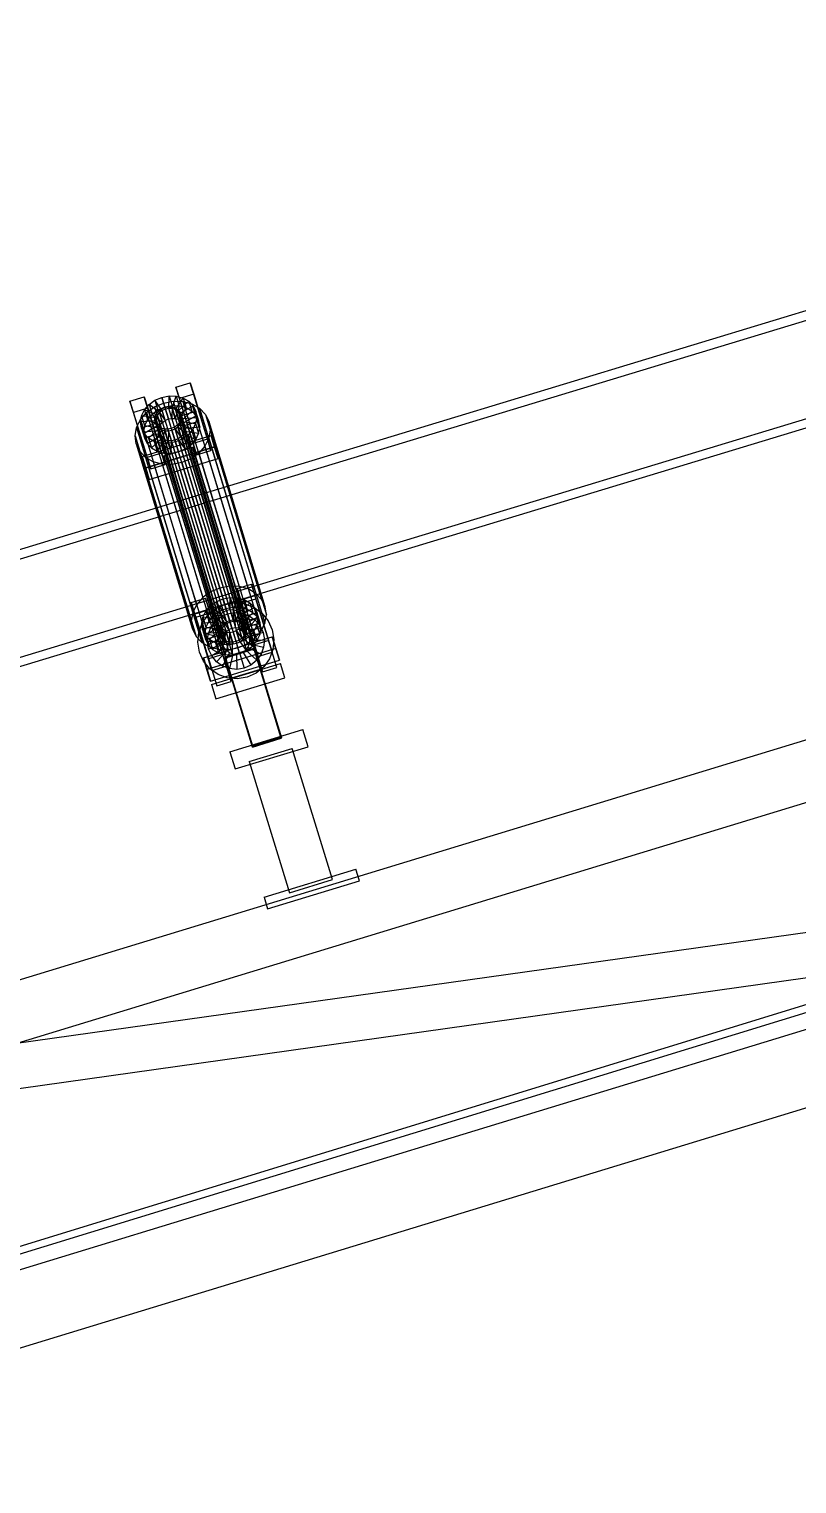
# Model space of a CAD drawing. Header units: millimetres. Extents: x -1970 to 34302, y -65268 to 6837.
# Drawn here: x 22635 to 23147, y 2009 to 2980 of the extents above; entities that cross this region are included whole.
import ezdxf

# ---------------------------------------------------------------- set-up
doc = ezdxf.new("R2010")
doc.units = ezdxf.units.MM
doc.layers.add('COTAS_P', color=1, linetype='Continuous', lineweight=0)
doc.layers.add('lateral_C02', color=7, linetype='Continuous', lineweight=0)
doc.dimstyles.new('R19_100', dxfattribs={"dimtxt": 250, "dimasz": 150, "dimexe": 150, "dimexo": 80, "dimgap": 100, "dimtad": 1, "dimtih": 1, "dimtoh": 1, "dimdsep": 46, "dimcen": 0.09, "dimadec": 0, "dimazin": 0, "dimtfac": 1, "dimtdec": 4, "dimtofl": 0, "dimtmove": 0, "dimatfit": 3, "dimfxl": 1, "dimtolj": 1, "dimtzin": 0, "dimarcsym": 0})

# ---------------------------------------------------------------- blocks, each defined once
blk = doc.blocks.new('*D3')
at = {"layer": 'COTAS_P', "color": 0, "lineweight": -2, "transparency": 16777216}
for p, q in [((25334.81, 3271.57), (25051.31, 4199.21)), ((16158.18, 1324.54), (24951.7, 4011.92)), ((16254.38, 496.51), (15970.89, 1424.15))]:
    blk.add_line(p, q, dxfattribs=at)
at = {"layer": 'COTAS_P', "color": 0, "transparency": 16777216}
for points in [[(24944.39, 4035.83), (24959, 3988.02), (25095.15, 4055.76)], [(16150.87, 1348.45), (16165.48, 1300.63), (16014.73, 1280.7)]]:
    blk.add_solid(points, dxfattribs=at)
at = {"layer": 'Defpoints', "color": 0, "transparency": 16777216}
for p in [(25095.15, 4055.76), (25358.19, 3195.06), (16277.76, 420)]:
    blk.add_point(p, dxfattribs=at)

msp = doc.modelspace()

# ---------------------------------------------------------------- linework, layer by layer
at = {"layer": 'lateral_C02'}
for p, q in [((16335.427, 232.465), (25411.088, 3023.01)), ((16336.897, 227.686), (25412.557, 3018.231)), ((23317.533, 2841.548), (22743.432, 2667.168)), ((22745.175, 2661.427), (23319.277, 2835.807)), ((22763.436, 2601.31), (23337.537, 2775.69)), ((23339.281, 2769.949), (22765.179, 2595.569)), ((22732.549, 2740.679), (22742.113, 2743.602)), ((22734.883, 2732.996), (22732.549, 2740.679)), ((22732.549, 2740.679), (22744.072, 2703.086)), ((22742.113, 2743.602), (22744.446, 2735.918)), ((22753.636, 2706.009), (22742.113, 2743.602)), ((22701.946, 2731.327), (22711.51, 2734.249)), ((22704.28, 2723.643), (22701.946, 2731.327)), ((22701.946, 2731.327), (22713.47, 2693.734)), ((22711.51, 2734.249), (22713.844, 2726.566)), ((22723.033, 2696.656), (22711.51, 2734.249)), ((22711.644, 2725.498), (22714.682, 2729.012)), ((22714.682, 2729.012), (22718.609, 2731.838)), ((22721.543, 2723.691), (22714.682, 2729.012)), ((22714.682, 2729.012), (22716.683, 2722.427)), ((22718.208, 2727.415), (22724.287, 2730.014)), ((22718.609, 2731.838), (22723.156, 2733.783)), ((22723.403, 2725.03), (22718.609, 2731.838)), ((22718.609, 2731.838), (22720.609, 2725.252)), ((22723.156, 2733.783), (22728.015, 2734.713)), ((22725.557, 2725.951), (22723.156, 2733.783)), ((22723.156, 2733.783), (22725.157, 2727.197)), ((22724.287, 2730.014), (22730.782, 2731.257)), ((22724.287, 2730.014), (22761.795, 2606.53)), ((22730.015, 2728.127), (22725.157, 2727.197)), ((22727.858, 2726.391), (22728.015, 2734.713)), ((22728.015, 2734.713), (22732.853, 2734.565)), ((22728.015, 2734.713), (22730.015, 2728.127)), ((22730.015, 2728.127), (22729.859, 2719.805)), ((22734.853, 2727.98), (22730.015, 2728.127)), ((22730.15, 2726.322), (22732.853, 2734.565)), ((22730.782, 2731.257), (22737.25, 2731.06)), ((22730.782, 2731.257), (22768.29, 2607.773)), ((22734.853, 2727.98), (22732.15, 2719.736)), ((22732.276, 2725.746), (22737.341, 2733.351)), ((22732.853, 2734.565), (22737.341, 2733.351)), ((22732.853, 2734.565), (22734.853, 2727.98)), ((22734.091, 2724.704), (22741.173, 2731.151)), ((22739.341, 2726.765), (22734.853, 2727.98)), ((22744.446, 2735.918), (22734.883, 2732.996)), ((22746.406, 2695.403), (22734.883, 2732.996)), ((22735.472, 2723.267), (22744.088, 2728.117)), ((22737.25, 2731.06), (22743.249, 2729.437)), ((22737.25, 2731.06), (22774.757, 2607.576)), ((22737.341, 2733.351), (22741.173, 2731.151)), ((22737.341, 2733.351), (22739.341, 2726.765)), ((22741.173, 2731.151), (22744.088, 2728.117)), ((22741.173, 2731.151), (22743.173, 2724.566)), ((22743.249, 2729.437), (22748.373, 2726.496)), ((22743.249, 2729.437), (22780.757, 2605.953)), ((22744.088, 2728.117), (22745.888, 2724.455)), ((22744.088, 2728.117), (22746.089, 2721.531)), ((22744.446, 2735.918), (22755.969, 2698.325)), ((22713.844, 2726.566), (22704.28, 2723.643)), ((22715.803, 2686.05), (22704.28, 2723.643)), ((22706.299, 2713.638), (22708.897, 2718.938)), ((22708.897, 2718.938), (22712.959, 2723.637)), ((22708.897, 2718.938), (22746.405, 2595.454)), ((22708.986, 2717.39), (22709.701, 2721.533)), ((22709.701, 2721.533), (22711.644, 2725.498)), ((22719.183, 2720.148), (22709.701, 2721.533)), ((22709.701, 2721.533), (22711.701, 2714.947)), ((22720.104, 2722.026), (22711.644, 2725.498)), ((22711.644, 2725.498), (22713.644, 2718.912)), ((22713.644, 2718.912), (22711.701, 2714.947)), ((22712.959, 2723.637), (22718.208, 2727.415)), ((22712.959, 2723.637), (22750.466, 2600.153)), ((22716.683, 2722.427), (22713.644, 2718.912)), ((22713.644, 2718.912), (22722.104, 2715.44)), ((22713.844, 2726.566), (22725.367, 2688.973)), ((22720.609, 2725.252), (22716.683, 2722.427)), ((22716.683, 2722.427), (22723.543, 2717.105)), ((22718.208, 2727.415), (22755.716, 2603.931)), ((22718.511, 2719.283), (22718.85, 2721.246)), ((22718.777, 2717.369), (22718.511, 2719.283)), ((22718.511, 2719.283), (22762.02, 2576.042)), ((22719.183, 2720.148), (22718.845, 2718.186)), ((22718.85, 2721.246), (22719.77, 2723.124)), ((22718.85, 2721.246), (22762.359, 2578.005)), ((22720.104, 2722.026), (22719.183, 2720.148)), ((22721.184, 2713.563), (22719.183, 2720.148)), ((22719.77, 2723.124), (22721.21, 2724.789)), ((22719.77, 2723.124), (22763.279, 2579.882)), ((22721.543, 2723.691), (22720.104, 2722.026)), ((22722.104, 2715.44), (22720.104, 2722.026)), ((22725.157, 2727.197), (22720.609, 2725.252)), ((22720.609, 2725.252), (22725.403, 2718.444)), ((22721.21, 2724.789), (22723.07, 2726.127)), ((22721.21, 2724.789), (22764.718, 2581.547)), ((22723.403, 2725.03), (22721.543, 2723.691)), ((22723.543, 2717.105), (22721.543, 2723.691)), ((22723.07, 2726.127), (22725.224, 2727.048)), ((22723.07, 2726.127), (22766.578, 2582.886)), ((22725.557, 2725.951), (22723.403, 2725.03)), ((22725.403, 2718.444), (22723.403, 2725.03)), ((22723.543, 2717.105), (22725.403, 2718.444)), ((22725.157, 2727.197), (22727.558, 2719.365)), ((22725.224, 2727.048), (22727.525, 2727.489)), ((22725.224, 2727.048), (22768.733, 2583.807)), ((22725.403, 2718.444), (22727.558, 2719.365)), ((22727.858, 2726.391), (22725.557, 2725.951)), ((22727.558, 2719.365), (22725.557, 2725.951)), ((22727.525, 2727.489), (22729.817, 2727.419)), ((22727.525, 2727.489), (22771.034, 2584.247)), ((22727.558, 2719.365), (22729.859, 2719.805)), ((22730.15, 2726.322), (22727.858, 2726.391)), ((22729.859, 2719.805), (22727.858, 2726.391)), ((22729.817, 2727.419), (22731.943, 2726.844)), ((22729.817, 2727.419), (22773.325, 2584.178)), ((22729.859, 2719.805), (22732.15, 2719.736)), ((22732.276, 2725.746), (22730.15, 2726.322)), ((22732.15, 2719.736), (22730.15, 2726.322)), ((22731.943, 2726.844), (22733.758, 2725.802)), ((22731.943, 2726.844), (22775.451, 2583.602)), ((22732.15, 2719.736), (22734.276, 2719.16)), ((22734.091, 2724.704), (22732.276, 2725.746)), ((22734.276, 2719.16), (22732.276, 2725.746)), ((22733.758, 2725.802), (22735.139, 2724.365)), ((22733.758, 2725.802), (22777.267, 2582.561)), ((22735.472, 2723.267), (22734.091, 2724.704)), ((22736.092, 2718.119), (22734.091, 2724.704)), ((22739.341, 2726.765), (22734.276, 2719.16)), ((22734.276, 2719.16), (22736.092, 2718.119)), ((22735.918, 2718.753), (22734.998, 2716.875)), ((22735.139, 2724.365), (22735.991, 2722.63)), ((22735.139, 2724.365), (22778.648, 2581.123)), ((22736.325, 2721.532), (22735.472, 2723.267)), ((22737.473, 2716.681), (22735.472, 2723.267)), ((22736.257, 2720.716), (22735.918, 2718.753)), ((22735.918, 2718.753), (22779.427, 2575.512)), ((22735.991, 2722.63), (22736.257, 2720.716)), ((22779.5, 2579.389), (22735.991, 2722.63)), ((22743.173, 2724.566), (22736.092, 2718.119)), ((22736.252, 2717.656), (22736.591, 2719.618)), ((22736.257, 2720.716), (22779.766, 2577.475)), ((22745.888, 2724.455), (22736.325, 2721.532)), ((22736.325, 2721.532), (22738.325, 2714.947)), ((22736.591, 2719.618), (22736.325, 2721.532)), ((22736.591, 2719.618), (22746.449, 2720.414)), ((22738.591, 2713.033), (22736.591, 2719.618)), ((22746.089, 2721.531), (22737.473, 2716.681)), ((22743.173, 2724.566), (22739.341, 2726.765)), ((22746.089, 2721.531), (22743.173, 2724.566)), ((22746.449, 2720.414), (22745.734, 2716.271)), ((22747.888, 2717.869), (22745.888, 2724.455)), ((22745.888, 2724.455), (22746.449, 2720.414)), ((22747.888, 2717.869), (22746.089, 2721.531)), ((22746.449, 2720.414), (22748.45, 2713.829)), ((22748.373, 2726.496), (22752.27, 2722.44)), ((22748.373, 2726.496), (22785.88, 2603.012)), ((22752.27, 2722.44), (22754.676, 2717.544)), ((22752.27, 2722.44), (22789.778, 2598.956)), ((22705.343, 2708.099), (22706.299, 2713.638)), ((22706.299, 2713.638), (22743.807, 2590.154)), ((22718.845, 2718.186), (22708.986, 2717.39)), ((22708.986, 2717.39), (22710.986, 2710.804)), ((22709.547, 2713.349), (22708.986, 2717.39)), ((22719.111, 2716.272), (22709.547, 2713.349)), ((22709.547, 2713.349), (22711.548, 2706.763)), ((22711.347, 2709.687), (22709.547, 2713.349)), ((22711.701, 2714.947), (22710.986, 2710.804)), ((22710.986, 2710.804), (22720.845, 2711.6)), ((22710.986, 2710.804), (22711.548, 2706.763)), ((22719.963, 2714.537), (22711.347, 2709.687)), ((22711.347, 2709.687), (22713.347, 2703.101)), ((22714.262, 2706.653), (22711.347, 2709.687)), ((22711.548, 2706.763), (22721.111, 2709.686)), ((22711.701, 2714.947), (22721.184, 2713.563)), ((22721.344, 2713.1), (22714.262, 2706.653)), ((22723.159, 2712.058), (22718.095, 2704.453)), ((22719.63, 2715.635), (22718.777, 2717.369)), ((22718.777, 2717.369), (22762.286, 2574.128)), ((22720.845, 2711.6), (22718.845, 2718.186)), ((22718.845, 2718.186), (22719.111, 2716.272)), ((22721.111, 2709.686), (22719.111, 2716.272)), ((22719.111, 2716.272), (22719.963, 2714.537)), ((22721.011, 2714.197), (22719.63, 2715.635)), ((22719.63, 2715.635), (22763.139, 2572.393)), ((22721.964, 2707.951), (22719.963, 2714.537)), ((22719.963, 2714.537), (22721.344, 2713.1)), ((22720.845, 2711.6), (22721.184, 2713.563)), ((22721.111, 2709.686), (22720.845, 2711.6)), ((22722.826, 2713.156), (22721.011, 2714.197)), ((22721.011, 2714.197), (22764.519, 2570.956)), ((22721.964, 2707.951), (22721.111, 2709.686)), ((22721.184, 2713.563), (22722.104, 2715.44)), ((22723.344, 2706.514), (22721.344, 2713.1)), ((22721.344, 2713.1), (22723.159, 2712.058)), ((22722.104, 2715.44), (22723.543, 2717.105)), ((22725.285, 2711.482), (22722.583, 2703.239)), ((22724.952, 2712.58), (22722.826, 2713.156)), ((22722.826, 2713.156), (22766.335, 2569.914)), ((22725.16, 2705.472), (22723.159, 2712.058)), ((22723.159, 2712.058), (22725.285, 2711.482)), ((22727.244, 2712.51), (22724.952, 2712.58)), ((22724.952, 2712.58), (22768.461, 2569.339)), ((22727.286, 2704.897), (22725.285, 2711.482)), ((22725.285, 2711.482), (22727.577, 2711.413)), ((22729.545, 2712.951), (22727.244, 2712.51)), ((22727.244, 2712.51), (22770.752, 2569.269)), ((22727.577, 2711.413), (22727.421, 2703.091)), ((22727.577, 2711.413), (22729.878, 2711.853)), ((22729.577, 2704.827), (22727.577, 2711.413)), ((22731.699, 2713.872), (22729.545, 2712.951)), ((22729.545, 2712.951), (22773.054, 2569.71)), ((22729.878, 2711.853), (22732.032, 2712.774)), ((22729.878, 2711.853), (22732.279, 2704.021)), ((22731.879, 2705.268), (22729.878, 2711.853)), ((22733.559, 2715.21), (22731.699, 2713.872)), ((22731.699, 2713.872), (22775.208, 2570.631)), ((22732.032, 2712.774), (22733.892, 2714.113)), ((22732.032, 2712.774), (22736.826, 2705.966)), ((22734.033, 2706.188), (22732.032, 2712.774)), ((22734.998, 2716.875), (22733.559, 2715.21)), ((22733.559, 2715.21), (22777.068, 2571.969)), ((22733.892, 2714.113), (22735.332, 2715.778)), ((22733.892, 2714.113), (22740.753, 2708.792)), ((22735.893, 2707.527), (22733.892, 2714.113)), ((22734.998, 2716.875), (22778.507, 2573.634)), ((22735.332, 2715.778), (22736.252, 2717.656)), ((22735.332, 2715.778), (22743.791, 2712.306)), ((22737.332, 2709.192), (22735.332, 2715.778)), ((22737.332, 2709.192), (22735.893, 2707.527)), ((22736.092, 2718.119), (22737.473, 2716.681)), ((22736.252, 2717.656), (22745.734, 2716.271)), ((22738.252, 2711.07), (22736.252, 2717.656)), ((22740.753, 2708.792), (22736.826, 2705.966)), ((22738.252, 2711.07), (22737.332, 2709.192)), ((22745.792, 2705.721), (22737.332, 2709.192)), ((22737.473, 2716.681), (22738.325, 2714.947)), ((22738.591, 2713.033), (22738.252, 2711.07)), ((22747.735, 2709.685), (22738.252, 2711.07)), ((22738.325, 2714.947), (22747.888, 2717.869)), ((22738.325, 2714.947), (22738.591, 2713.033)), ((22748.45, 2713.829), (22738.591, 2713.033)), ((22743.791, 2712.306), (22740.753, 2708.792)), ((22740.753, 2708.792), (22742.753, 2702.206)), ((22745.734, 2716.271), (22743.791, 2712.306)), ((22743.791, 2712.306), (22745.792, 2705.721)), ((22745.734, 2716.271), (22747.735, 2709.685)), ((22745.792, 2705.721), (22747.735, 2709.685)), ((22747.735, 2709.685), (22748.45, 2713.829)), ((22748.45, 2713.829), (22747.888, 2717.869)), ((22755.426, 2712.143), (22754.47, 2706.603)), ((22754.676, 2717.544), (22755.426, 2712.143)), ((22792.183, 2594.06), (22754.676, 2717.544)), ((22755.426, 2712.143), (22792.934, 2588.659)), ((22706.094, 2702.697), (22705.343, 2708.099)), ((22705.343, 2708.099), (22742.851, 2584.615)), ((22708.5, 2697.802), (22706.094, 2702.697)), ((22706.094, 2702.697), (22743.602, 2579.213)), ((22710.12, 2694.423), (22756.025, 2708.452)), ((22711.548, 2706.763), (22713.347, 2703.101)), ((22758.358, 2700.768), (22712.454, 2686.74)), ((22758.425, 2700.62), (22712.521, 2686.591)), ((22713.347, 2703.101), (22721.964, 2707.951)), ((22713.347, 2703.101), (22716.263, 2700.067)), ((22714.262, 2706.653), (22716.263, 2700.067)), ((22718.095, 2704.453), (22714.262, 2706.653)), ((22716.263, 2700.067), (22723.344, 2706.514)), ((22716.263, 2700.067), (22720.095, 2697.867)), ((22718.095, 2704.453), (22720.095, 2697.867)), ((22722.583, 2703.239), (22718.095, 2704.453)), ((22720.095, 2697.867), (22725.16, 2705.472)), ((22723.344, 2706.514), (22721.964, 2707.951)), ((22722.583, 2703.239), (22724.583, 2696.653)), ((22727.421, 2703.091), (22722.583, 2703.239)), ((22725.16, 2705.472), (22723.344, 2706.514)), ((22724.583, 2696.653), (22727.286, 2704.897)), ((22724.639, 2694.795), (22743.765, 2700.64)), ((22743.84, 2700.397), (22724.713, 2694.551)), ((22727.286, 2704.897), (22725.16, 2705.472)), ((22729.577, 2704.827), (22727.286, 2704.897)), ((22732.279, 2704.021), (22727.421, 2703.091)), ((22727.421, 2703.091), (22729.421, 2696.505)), ((22729.421, 2696.505), (22729.577, 2704.827)), ((22731.879, 2705.268), (22729.577, 2704.827)), ((22734.033, 2706.188), (22731.879, 2705.268)), ((22734.279, 2697.436), (22731.879, 2705.268)), ((22736.826, 2705.966), (22732.279, 2704.021)), ((22732.279, 2704.021), (22734.279, 2697.436)), ((22735.893, 2707.527), (22734.033, 2706.188)), ((22738.827, 2699.38), (22734.033, 2706.188)), ((22734.279, 2697.436), (22738.827, 2699.38)), ((22742.753, 2702.206), (22735.893, 2707.527)), ((22736.826, 2705.966), (22738.827, 2699.38)), ((22738.827, 2699.38), (22742.753, 2702.206)), ((22742.753, 2702.206), (22745.792, 2705.721)), ((22743.765, 2700.64), (22743.84, 2700.397)), ((22802.986, 2506.873), (22743.765, 2700.64)), ((22743.84, 2700.397), (22803.061, 2506.63)), ((22753.636, 2706.009), (22744.072, 2703.086)), ((22744.072, 2703.086), (22746.406, 2695.403)), ((22751.873, 2701.304), (22747.811, 2696.605)), ((22754.47, 2706.603), (22751.873, 2701.304)), ((22751.873, 2701.304), (22789.38, 2577.82)), ((22755.969, 2698.325), (22753.636, 2706.009)), ((22754.47, 2706.603), (22791.978, 2583.119)), ((22756.025, 2708.452), (22758.358, 2700.768)), ((22758.425, 2700.62), (22756.025, 2708.452)), ((22758.358, 2700.768), (22760.759, 2692.937)), ((22760.759, 2692.937), (22758.425, 2700.62)), ((22712.397, 2693.745), (22708.5, 2697.802)), ((22708.5, 2697.802), (22746.007, 2574.318)), ((22712.454, 2686.74), (22710.12, 2694.423)), ((22710.12, 2694.423), (22712.521, 2686.591)), ((22717.52, 2690.805), (22712.397, 2693.745)), ((22712.397, 2693.745), (22749.905, 2570.261)), ((22723.033, 2696.656), (22713.47, 2693.734)), ((22713.47, 2693.734), (22715.803, 2686.05)), ((22714.855, 2678.908), (22760.759, 2692.937)), ((22723.52, 2689.181), (22717.52, 2690.805)), ((22717.52, 2690.805), (22755.028, 2567.321)), ((22720.095, 2697.867), (22724.583, 2696.653)), ((22725.367, 2688.973), (22723.033, 2696.656)), ((22729.988, 2688.984), (22723.52, 2689.181)), ((22723.52, 2689.181), (22761.028, 2565.697)), ((22724.583, 2696.653), (22729.421, 2696.505)), ((22724.713, 2694.551), (22724.639, 2694.795)), ((22783.859, 2501.028), (22724.639, 2694.795)), ((22783.934, 2500.784), (22724.713, 2694.551)), ((22729.421, 2696.505), (22734.279, 2697.436)), ((22736.483, 2690.228), (22729.988, 2688.984)), ((22742.562, 2692.827), (22736.483, 2690.228)), ((22736.483, 2690.228), (22773.99, 2566.744)), ((22747.811, 2696.605), (22742.562, 2692.827)), ((22742.562, 2692.827), (22780.069, 2569.343)), ((22746.406, 2695.403), (22755.969, 2698.325)), ((22747.811, 2696.605), (22785.319, 2573.121)), ((22714.855, 2678.908), (22712.454, 2686.74)), ((22712.521, 2686.591), (22714.855, 2678.908)), ((22715.803, 2686.05), (22725.367, 2688.973)), ((22729.988, 2688.984), (22767.495, 2565.5)), ((22743.432, 2667.168), (21805.732, 2382.347)), ((21807.476, 2376.606), (22745.175, 2661.427)), ((22763.436, 2601.31), (22743.432, 2667.168)), ((22743.432, 2667.168), (22745.175, 2661.427)), ((22745.175, 2661.427), (22765.179, 2595.569)), ((22402.707, 2276.154), (23550.312, 2626.873)), ((22755.716, 2603.931), (22750.466, 2600.153)), ((22761.795, 2606.53), (22755.716, 2603.931)), ((22768.29, 2607.773), (22761.795, 2606.53)), ((22774.757, 2607.576), (22768.29, 2607.773)), ((22773.391, 2606.219), (22782.954, 2609.141)), ((22775.725, 2598.535), (22773.391, 2606.219)), ((22773.391, 2606.219), (22784.914, 2568.626)), ((22780.757, 2605.953), (22774.757, 2607.576)), ((22785.88, 2603.012), (22780.757, 2605.953)), ((22782.954, 2609.141), (22785.288, 2601.458)), ((22794.477, 2571.548), (22782.954, 2609.141)), ((22789.778, 2598.956), (22785.88, 2603.012)), ((21825.736, 2316.489), (22763.436, 2601.31)), ((22765.179, 2595.569), (21827.48, 2310.748)), ((22742.788, 2596.866), (22752.351, 2599.789)), ((22745.122, 2589.183), (22742.788, 2596.866)), ((22742.788, 2596.866), (22754.311, 2559.273)), ((22746.405, 2595.454), (22743.807, 2590.154)), ((22754.685, 2592.105), (22745.122, 2589.183)), ((22750.466, 2600.153), (22746.405, 2595.454)), ((22752.351, 2599.789), (22754.685, 2592.105)), ((22763.875, 2562.196), (22752.351, 2599.789)), ((22752.486, 2591.037), (22755.524, 2594.552)), ((22754.029, 2588.603), (22759.145, 2592.82)), ((22754.685, 2592.105), (22766.208, 2554.512)), ((22755.524, 2594.552), (22759.451, 2597.378)), ((22762.385, 2589.231), (22755.524, 2594.552)), ((22755.524, 2594.552), (22757.524, 2587.966)), ((22759.145, 2592.82), (22765.179, 2595.569)), ((22759.451, 2597.378), (22763.998, 2599.322)), ((22764.245, 2590.569), (22759.451, 2597.378)), ((22759.451, 2597.378), (22761.451, 2590.792)), ((22765.998, 2592.736), (22761.451, 2590.792)), ((22763.998, 2599.322), (22768.856, 2600.252)), ((22766.399, 2591.49), (22763.998, 2599.322)), ((22763.998, 2599.322), (22765.998, 2592.736)), ((22765.179, 2595.569), (22771.719, 2596.663)), ((22770.857, 2593.667), (22765.998, 2592.736)), ((22765.998, 2592.736), (22768.399, 2584.905)), ((22768.7, 2591.931), (22768.856, 2600.252)), ((22768.856, 2600.252), (22773.694, 2600.105)), ((22768.856, 2600.252), (22770.857, 2593.667)), ((22770.857, 2593.667), (22770.7, 2585.345)), ((22775.695, 2593.519), (22770.857, 2593.667)), ((22770.992, 2591.861), (22773.694, 2600.105)), ((22771.719, 2596.663), (22778.32, 2596.026)), ((22775.695, 2593.519), (22772.992, 2585.275)), ((22773.118, 2591.286), (22778.182, 2598.89)), ((22773.694, 2600.105), (22778.182, 2598.89)), ((22773.694, 2600.105), (22775.695, 2593.519)), ((22774.933, 2590.244), (22782.015, 2596.691)), ((22780.183, 2592.305), (22775.118, 2584.7)), ((22780.183, 2592.305), (22775.695, 2593.519)), ((22785.288, 2601.458), (22775.725, 2598.535)), ((22787.248, 2560.942), (22775.725, 2598.535)), ((22776.314, 2588.807), (22784.93, 2593.657)), ((22776.401, 2596.489), (22785.964, 2599.411)), ((22776.401, 2596.489), (22790.429, 2550.584)), ((22778.182, 2598.89), (22782.015, 2596.691)), ((22778.182, 2598.89), (22780.183, 2592.305)), ((22778.32, 2596.026), (22784.53, 2593.703)), ((22784.015, 2590.105), (22780.183, 2592.305)), ((22782.015, 2596.691), (22784.93, 2593.657)), ((22782.015, 2596.691), (22784.015, 2590.105)), ((22784.53, 2593.703), (22789.928, 2589.852)), ((22784.93, 2593.657), (22786.73, 2589.995)), ((22784.93, 2593.657), (22786.93, 2587.071)), ((22785.288, 2601.458), (22796.811, 2563.865)), ((22799.993, 2553.507), (22785.964, 2599.411)), ((22792.183, 2594.06), (22789.778, 2598.956)), ((22792.934, 2588.659), (22792.183, 2594.06)), ((22414.397, 2237.901), (23562.002, 2588.619)), ((22743.807, 2590.154), (22742.851, 2584.615)), ((22742.851, 2584.615), (22743.602, 2579.213)), ((22756.645, 2551.59), (22745.122, 2589.183)), ((22745.798, 2587.136), (22755.361, 2590.059)), ((22745.798, 2587.136), (22759.827, 2541.232)), ((22747.855, 2576.994), (22750.177, 2583.205)), ((22749.828, 2582.929), (22750.543, 2587.073)), ((22759.686, 2583.725), (22749.828, 2582.929)), ((22749.828, 2582.929), (22751.828, 2576.343)), ((22750.389, 2578.889), (22749.828, 2582.929)), ((22750.177, 2583.205), (22754.029, 2588.603)), ((22750.543, 2587.073), (22752.486, 2591.037)), ((22760.025, 2585.688), (22750.543, 2587.073)), ((22750.543, 2587.073), (22752.543, 2580.487)), ((22760.945, 2587.566), (22752.486, 2591.037)), ((22752.486, 2591.037), (22754.486, 2584.451)), ((22754.486, 2584.451), (22752.543, 2580.487)), ((22757.524, 2587.966), (22754.486, 2584.451)), ((22754.486, 2584.451), (22762.946, 2580.98)), ((22769.39, 2544.155), (22755.361, 2590.059)), ((22755.828, 2580.2), (22758.709, 2584.237)), ((22761.451, 2590.792), (22757.524, 2587.966)), ((22757.524, 2587.966), (22764.385, 2582.645)), ((22758.709, 2584.237), (22762.536, 2587.392)), ((22766.022, 2577.417), (22758.709, 2584.237)), ((22760.025, 2585.688), (22759.686, 2583.725)), ((22761.687, 2577.139), (22759.686, 2583.725)), ((22759.686, 2583.725), (22759.952, 2581.811)), ((22760.945, 2587.566), (22760.025, 2585.688)), ((22762.026, 2579.102), (22760.025, 2585.688)), ((22762.385, 2589.231), (22760.945, 2587.566)), ((22762.946, 2580.98), (22760.945, 2587.566)), ((22761.451, 2590.792), (22766.245, 2583.984)), ((22764.245, 2590.569), (22762.385, 2589.231)), ((22764.385, 2582.645), (22762.385, 2589.231)), ((22762.536, 2587.392), (22767.05, 2589.448)), ((22767.835, 2578.911), (22762.536, 2587.392)), ((22762.946, 2580.98), (22764.385, 2582.645)), ((22766.399, 2591.49), (22764.245, 2590.569)), ((22766.245, 2583.984), (22764.245, 2590.569)), ((22764.385, 2582.645), (22766.245, 2583.984)), ((22766.578, 2582.886), (22764.718, 2581.547)), ((22766.245, 2583.984), (22768.399, 2584.905)), ((22768.7, 2591.931), (22766.399, 2591.49)), ((22768.399, 2584.905), (22766.399, 2591.49)), ((22768.733, 2583.807), (22766.578, 2582.886)), ((22767.05, 2589.448), (22771.942, 2590.266)), ((22769.973, 2579.885), (22767.05, 2589.448)), ((22768.399, 2584.905), (22770.7, 2585.345)), ((22770.992, 2591.861), (22768.7, 2591.931)), ((22770.7, 2585.345), (22768.7, 2591.931)), ((22771.034, 2584.247), (22768.733, 2583.807)), ((22770.7, 2585.345), (22772.992, 2585.275)), ((22773.118, 2591.286), (22770.992, 2591.861)), ((22772.992, 2585.275), (22770.992, 2591.861)), ((22773.325, 2584.178), (22771.034, 2584.247)), ((22772.29, 2580.272), (22771.942, 2590.266)), ((22771.942, 2590.266), (22776.879, 2589.79)), ((22772.992, 2585.275), (22775.118, 2584.7)), ((22774.933, 2590.244), (22773.118, 2591.286)), ((22775.118, 2584.7), (22773.118, 2591.286)), ((22775.451, 2583.602), (22773.325, 2584.178)), ((22774.629, 2580.047), (22776.879, 2589.79)), ((22776.314, 2588.807), (22774.933, 2590.244)), ((22776.933, 2583.658), (22774.933, 2590.244)), ((22775.118, 2584.7), (22776.933, 2583.658)), ((22777.267, 2582.561), (22775.451, 2583.602)), ((22776.173, 2581.317), (22777.093, 2583.195)), ((22777.166, 2587.072), (22776.314, 2588.807)), ((22778.314, 2582.221), (22776.314, 2588.807)), ((22776.829, 2579.224), (22781.525, 2588.053)), ((22776.879, 2589.79), (22781.525, 2588.053)), ((22784.015, 2590.105), (22776.933, 2583.658)), ((22776.933, 2583.658), (22778.314, 2582.221)), ((22777.093, 2583.195), (22777.432, 2585.158)), ((22777.093, 2583.195), (22786.576, 2581.81)), ((22779.094, 2576.609), (22777.093, 2583.195)), ((22786.73, 2589.995), (22777.166, 2587.072)), ((22777.166, 2587.072), (22779.167, 2580.486)), ((22777.432, 2585.158), (22777.166, 2587.072)), ((22778.648, 2581.123), (22777.267, 2582.561)), ((22777.432, 2585.158), (22787.291, 2585.954)), ((22779.433, 2578.572), (22777.432, 2585.158)), ((22786.93, 2587.071), (22778.314, 2582.221)), ((22778.742, 2577.859), (22785.563, 2585.172)), ((22779.167, 2580.486), (22788.73, 2583.409)), ((22781.525, 2588.053), (22785.563, 2585.172)), ((22786.93, 2587.071), (22784.015, 2590.105)), ((22785.563, 2585.172), (22788.717, 2581.345)), ((22787.291, 2585.954), (22786.576, 2581.81)), ((22788.73, 2583.409), (22786.73, 2589.995)), ((22786.73, 2589.995), (22787.291, 2585.954)), ((22788.73, 2583.409), (22786.93, 2587.071)), ((22787.291, 2585.954), (22789.291, 2579.368)), ((22789.291, 2579.368), (22788.73, 2583.409)), ((22789.38, 2577.82), (22791.978, 2583.119)), ((22789.928, 2589.852), (22794.145, 2584.735)), ((22791.978, 2583.119), (22792.934, 2588.659)), ((22794.145, 2584.735), (22796.894, 2578.701)), ((22743.602, 2579.213), (22746.007, 2574.318)), ((22746.007, 2574.318), (22749.905, 2570.261)), ((22747.218, 2570.394), (22747.855, 2576.994)), ((22759.952, 2581.811), (22750.389, 2578.889)), ((22750.389, 2578.889), (22752.389, 2572.303)), ((22752.189, 2575.226), (22750.389, 2578.889)), ((22750.962, 2559.963), (22796.866, 2573.992)), ((22752.543, 2580.487), (22751.828, 2576.343)), ((22751.828, 2576.343), (22761.687, 2577.139)), ((22751.828, 2576.343), (22752.389, 2572.303)), ((22760.805, 2580.077), (22752.189, 2575.226)), ((22752.189, 2575.226), (22754.189, 2568.641)), ((22755.104, 2572.192), (22752.189, 2575.226)), ((22752.389, 2572.303), (22761.953, 2575.225)), ((22752.543, 2580.487), (22762.026, 2579.102)), ((22753.615, 2570.617), (22754.09, 2575.554)), ((22754.09, 2575.554), (22755.828, 2580.2)), ((22763.834, 2573.303), (22754.09, 2575.554)), ((22754.189, 2568.641), (22762.805, 2573.491)), ((22762.186, 2578.639), (22755.104, 2572.192)), ((22764.657, 2575.504), (22755.828, 2580.2)), ((22764.001, 2577.598), (22758.936, 2569.993)), ((22761.953, 2575.225), (22759.952, 2581.811)), ((22759.952, 2581.811), (22760.805, 2580.077)), ((22762.805, 2573.491), (22760.805, 2580.077)), ((22760.805, 2580.077), (22762.186, 2578.639)), ((22761.687, 2577.139), (22762.026, 2579.102)), ((22761.953, 2575.225), (22761.687, 2577.139)), ((22762.805, 2573.491), (22761.953, 2575.225)), ((22762.359, 2578.005), (22762.02, 2576.042)), ((22762.02, 2576.042), (22762.286, 2574.128)), ((22762.026, 2579.102), (22762.946, 2580.98)), ((22764.186, 2572.054), (22762.186, 2578.639)), ((22762.186, 2578.639), (22764.001, 2577.598)), ((22762.286, 2574.128), (22763.139, 2572.393)), ((22763.279, 2579.882), (22762.359, 2578.005)), ((22764.186, 2572.054), (22762.805, 2573.491)), ((22764.718, 2581.547), (22763.279, 2579.882)), ((22766.127, 2577.022), (22763.424, 2568.778)), ((22763.608, 2570.965), (22763.834, 2573.303)), ((22763.834, 2573.303), (22764.657, 2575.504)), ((22766.001, 2571.012), (22764.001, 2577.598)), ((22764.001, 2577.598), (22766.127, 2577.022)), ((22764.657, 2575.504), (22766.022, 2577.417)), ((22766.022, 2577.417), (22767.835, 2578.911)), ((22768.127, 2570.436), (22766.127, 2577.022)), ((22766.127, 2577.022), (22768.419, 2576.952)), ((22767.835, 2578.911), (22769.973, 2579.885)), ((22768.419, 2576.952), (22768.262, 2568.631)), ((22768.419, 2576.952), (22770.72, 2577.393)), ((22770.419, 2570.367), (22768.419, 2576.952)), ((22769.973, 2579.885), (22772.29, 2580.272)), ((22770.72, 2577.393), (22772.874, 2578.314)), ((22770.72, 2577.393), (22773.121, 2569.561)), ((22772.72, 2570.807), (22770.72, 2577.393)), ((22772.29, 2580.272), (22774.629, 2580.047)), ((22772.874, 2578.314), (22774.734, 2579.653)), ((22772.874, 2578.314), (22777.668, 2571.505)), ((22774.874, 2571.728), (22772.874, 2578.314)), ((22774.629, 2580.047), (22776.829, 2579.224)), ((22774.734, 2579.653), (22776.173, 2581.317)), ((22774.734, 2579.653), (22781.595, 2574.331)), ((22776.734, 2573.067), (22774.734, 2579.653)), ((22776.734, 2573.067), (22774.874, 2571.728)), ((22776.173, 2581.317), (22784.633, 2577.846)), ((22778.174, 2574.732), (22776.173, 2581.317)), ((22778.174, 2574.732), (22776.734, 2573.067)), ((22783.595, 2567.745), (22776.734, 2573.067)), ((22776.829, 2579.224), (22778.742, 2577.859)), ((22777.068, 2571.969), (22778.507, 2573.634)), ((22781.595, 2574.331), (22777.668, 2571.505)), ((22779.094, 2576.609), (22778.174, 2574.732)), ((22786.633, 2571.26), (22778.174, 2574.732)), ((22778.314, 2582.221), (22779.167, 2580.486)), ((22778.507, 2573.634), (22779.427, 2575.512)), ((22779.5, 2579.389), (22778.648, 2581.123)), ((22778.742, 2577.859), (22780.236, 2576.046)), ((22779.433, 2578.572), (22779.094, 2576.609)), ((22788.576, 2575.225), (22779.094, 2576.609)), ((22779.167, 2580.486), (22779.433, 2578.572)), ((22779.427, 2575.512), (22779.766, 2577.475)), ((22789.291, 2579.368), (22779.433, 2578.572)), ((22779.766, 2577.475), (22779.5, 2579.389)), ((22780.069, 2569.343), (22785.319, 2573.121)), ((22780.236, 2576.046), (22788.717, 2581.345)), ((22780.236, 2576.046), (22781.21, 2573.908)), ((22790.773, 2576.831), (22781.21, 2573.908)), ((22781.21, 2573.908), (22781.598, 2571.591)), ((22784.633, 2577.846), (22781.595, 2574.331)), ((22781.595, 2574.331), (22783.595, 2567.745)), ((22786.576, 2581.81), (22784.633, 2577.846)), ((22784.633, 2577.846), (22786.633, 2571.26)), ((22785.319, 2573.121), (22789.38, 2577.82)), ((22786.576, 2581.81), (22788.576, 2575.225)), ((22786.633, 2571.26), (22788.576, 2575.225)), ((22788.576, 2575.225), (22789.291, 2579.368)), ((22788.717, 2581.345), (22790.773, 2576.831)), ((22790.773, 2576.831), (22791.592, 2571.939)), ((22796.866, 2573.992), (22799.2, 2566.308)), ((22799.267, 2566.16), (22796.866, 2573.992)), ((22796.894, 2578.701), (22797.988, 2572.162)), ((22748.312, 2563.854), (22747.218, 2570.394)), ((22751.061, 2557.82), (22748.312, 2563.854)), ((22749.905, 2570.261), (22755.028, 2567.321)), ((22752.389, 2572.303), (22754.189, 2568.641)), ((22799.2, 2566.308), (22753.296, 2552.279)), ((22799.267, 2566.16), (22753.363, 2552.131)), ((22763.608, 2570.965), (22753.615, 2570.617)), ((22754.433, 2565.725), (22753.615, 2570.617)), ((22754.189, 2568.641), (22757.104, 2565.607)), ((22763.996, 2568.648), (22754.433, 2565.725)), ((22756.489, 2561.211), (22754.433, 2565.725)), ((22755.028, 2567.321), (22761.028, 2565.697)), ((22755.104, 2572.192), (22757.104, 2565.607)), ((22758.936, 2569.993), (22755.104, 2572.192)), ((22764.97, 2566.509), (22756.489, 2561.211)), ((22757.104, 2565.607), (22764.186, 2572.054)), ((22757.104, 2565.607), (22760.937, 2563.407)), ((22758.936, 2569.993), (22760.937, 2563.407)), ((22763.424, 2568.778), (22758.936, 2569.993)), ((22766.464, 2564.696), (22759.643, 2557.384)), ((22760.937, 2563.407), (22766.001, 2571.012)), ((22760.937, 2563.407), (22765.425, 2562.192)), ((22761.028, 2565.697), (22767.495, 2565.5)), ((22763.139, 2572.393), (22764.519, 2570.956)), ((22763.424, 2568.778), (22765.425, 2562.192)), ((22768.262, 2568.631), (22763.424, 2568.778)), ((22763.996, 2568.648), (22763.608, 2570.965)), ((22768.377, 2563.332), (22763.681, 2554.503)), ((22764.97, 2566.509), (22763.996, 2568.648)), ((22766.001, 2571.012), (22764.186, 2572.054)), ((22764.519, 2570.956), (22766.335, 2569.914)), ((22766.464, 2564.696), (22764.97, 2566.509)), ((22765.396, 2560.609), (22784.523, 2566.456)), ((22765.425, 2562.192), (22768.127, 2570.436)), ((22784.766, 2565.662), (22765.639, 2559.815)), ((22768.127, 2570.436), (22766.001, 2571.012)), ((22766.335, 2569.914), (22768.461, 2569.339)), ((22768.377, 2563.332), (22766.464, 2564.696)), ((22767.495, 2565.5), (22773.99, 2566.744)), ((22770.419, 2570.367), (22768.127, 2570.436)), ((22773.121, 2569.561), (22768.262, 2568.631)), ((22768.262, 2568.631), (22770.263, 2562.045)), ((22770.577, 2562.509), (22768.377, 2563.332)), ((22768.461, 2569.339), (22770.752, 2569.269)), ((22770.263, 2562.045), (22770.419, 2570.367)), ((22770.263, 2562.045), (22775.121, 2562.975)), ((22772.72, 2570.807), (22770.419, 2570.367)), ((22770.752, 2569.269), (22773.054, 2569.71)), ((22774.874, 2571.728), (22772.72, 2570.807)), ((22775.121, 2562.975), (22772.72, 2570.807)), ((22773.054, 2569.71), (22775.208, 2570.631)), ((22777.668, 2571.505), (22773.121, 2569.561)), ((22773.121, 2569.561), (22775.121, 2562.975)), ((22773.99, 2566.744), (22780.069, 2569.343)), ((22779.668, 2564.92), (22774.874, 2571.728)), ((22775.121, 2562.975), (22779.668, 2564.92)), ((22775.208, 2570.631), (22777.068, 2571.969)), ((22777.371, 2563.645), (22775.233, 2562.671)), ((22779.185, 2565.139), (22777.371, 2563.645)), ((22777.371, 2563.645), (22782.67, 2555.164)), ((22777.668, 2571.505), (22779.668, 2564.92)), ((22780.549, 2567.052), (22779.185, 2565.139)), ((22779.185, 2565.139), (22786.497, 2558.318)), ((22779.668, 2564.92), (22783.595, 2567.745)), ((22781.372, 2569.252), (22780.549, 2567.052)), ((22780.549, 2567.052), (22789.378, 2562.356)), ((22781.598, 2571.591), (22781.372, 2569.252)), ((22781.372, 2569.252), (22791.116, 2567.002)), ((22781.598, 2571.591), (22791.592, 2571.939)), ((22783.595, 2567.745), (22786.633, 2571.26)), ((22784.523, 2566.456), (22784.766, 2565.662)), ((22802.673, 2507.079), (22784.523, 2566.456)), ((22784.766, 2565.662), (22802.915, 2506.285)), ((22794.477, 2571.548), (22784.914, 2568.626)), ((22784.914, 2568.626), (22787.248, 2560.942)), ((22787.248, 2560.942), (22796.811, 2563.865)), ((22791.116, 2567.002), (22789.378, 2562.356)), ((22791.592, 2571.939), (22791.116, 2567.002)), ((22796.811, 2563.865), (22794.477, 2571.548)), ((22797.351, 2565.561), (22795.029, 2559.351)), ((22797.988, 2572.162), (22797.351, 2565.561)), ((22799.2, 2566.308), (22801.601, 2558.476)), ((22801.601, 2558.476), (22799.267, 2566.16)), ((22753.296, 2552.279), (22750.962, 2559.963)), ((22750.962, 2559.963), (22753.363, 2552.131)), ((22755.278, 2552.703), (22751.061, 2557.82)), ((22763.875, 2562.196), (22754.311, 2559.273)), ((22754.311, 2559.273), (22756.645, 2551.59)), ((22755.696, 2544.448), (22801.601, 2558.476)), ((22756.373, 2542.268), (22802.277, 2556.297)), ((22759.643, 2557.384), (22756.489, 2561.211)), ((22756.645, 2551.59), (22766.208, 2554.512)), ((22763.681, 2554.503), (22759.643, 2557.384)), ((22768.327, 2552.765), (22763.681, 2554.503)), ((22766.208, 2554.512), (22763.875, 2562.196)), ((22765.639, 2559.815), (22765.396, 2560.609)), ((22783.546, 2501.233), (22765.396, 2560.609)), ((22765.425, 2562.192), (22770.263, 2562.045)), ((22783.789, 2500.438), (22765.639, 2559.815)), ((22770.577, 2562.509), (22768.327, 2552.765)), ((22772.916, 2562.283), (22770.577, 2562.509)), ((22775.233, 2562.671), (22772.916, 2562.283)), ((22772.916, 2562.283), (22773.264, 2552.289)), ((22775.233, 2562.671), (22778.156, 2553.108)), ((22782.67, 2555.164), (22778.156, 2553.108)), ((22786.497, 2558.318), (22782.67, 2555.164)), ((22791.177, 2553.953), (22786.061, 2549.736)), ((22789.378, 2562.356), (22786.497, 2558.318)), ((22790.429, 2550.584), (22799.993, 2553.507)), ((22795.029, 2559.351), (22791.177, 2553.953)), ((22805.2, 2546.733), (22802.277, 2556.297)), ((22755.696, 2544.448), (22753.296, 2552.279)), ((22753.363, 2552.131), (22755.696, 2544.448)), ((22760.676, 2548.852), (22755.278, 2552.703)), ((22759.296, 2532.704), (22805.2, 2546.733)), ((22759.827, 2541.232), (22769.39, 2544.155)), ((22766.887, 2546.53), (22760.676, 2548.852)), ((22773.487, 2545.893), (22766.887, 2546.53)), ((22773.264, 2552.289), (22768.327, 2552.765)), ((22788.888, 2552.205), (22769.762, 2546.36)), ((22783.674, 2500.838), (22769.762, 2546.36)), ((22778.156, 2553.108), (22773.264, 2552.289)), ((22780.027, 2546.987), (22773.487, 2545.893)), ((22786.061, 2549.736), (22780.027, 2546.987)), ((22788.888, 2552.205), (22802.8, 2506.683)), ((22756.373, 2542.268), (22759.296, 2532.704)), ((22768.654, 2497.293), (22817.236, 2512.14)), ((22802.673, 2507.079), (22783.546, 2501.233)), ((22802.8, 2506.683), (22783.674, 2500.838)), ((22783.789, 2500.438), (22802.915, 2506.285)), ((22802.986, 2506.873), (22783.859, 2501.028)), ((22783.934, 2500.784), (22803.061, 2506.63)), ((22802.915, 2506.285), (22802.673, 2507.079)), ((22803.061, 2506.63), (22802.986, 2506.873)), ((22820.743, 2500.664), (22817.236, 2512.14)), ((22768.654, 2497.293), (22772.161, 2485.817)), ((22772.161, 2485.817), (22820.743, 2500.664)), ((22781.522, 2490.77), (22810.212, 2499.537)), ((22783.546, 2501.233), (22783.789, 2500.438)), ((22783.859, 2501.028), (22783.934, 2500.784)), ((22836.963, 2412.004), (22810.212, 2499.537)), ((22781.522, 2490.77), (22808.273, 2403.236)), ((22456.776, 2099.232), (23604.381, 2449.95)), ((22406.465, 2271.881), (23609.601, 2440.896)), ((22791.431, 2400.18), (22852.637, 2418.885)), ((22854.975, 2411.234), (22852.637, 2418.885)), ((22410.639, 2242.173), (23613.774, 2411.188)), ((22793.769, 2392.529), (22854.975, 2411.234)), ((22808.273, 2403.236), (22836.963, 2412.004)), ((22471.389, 2051.415), (23618.994, 2402.133)), ((22791.431, 2400.18), (22793.769, 2392.529))]:
    msp.add_line(p, q, dxfattribs=at)

# ---------------------------------------------------------------- dimensions: what is measured, and where the dimension line sits
at = {"layer": 'COTAS_P'}
dim = msp.add_aligned_dim(p1=(16277.765, 420), p2=(25358.187, 3195.061), distance=900, text='<> P', dimstyle='R19_100', dxfattribs=at)
dim.commit()
dim.dimension.update_dxf_attribs({"geometry": '*D3', "text_midpoint": (20554.937, 2668.234)})

doc.saveas('drawing.dxf')
